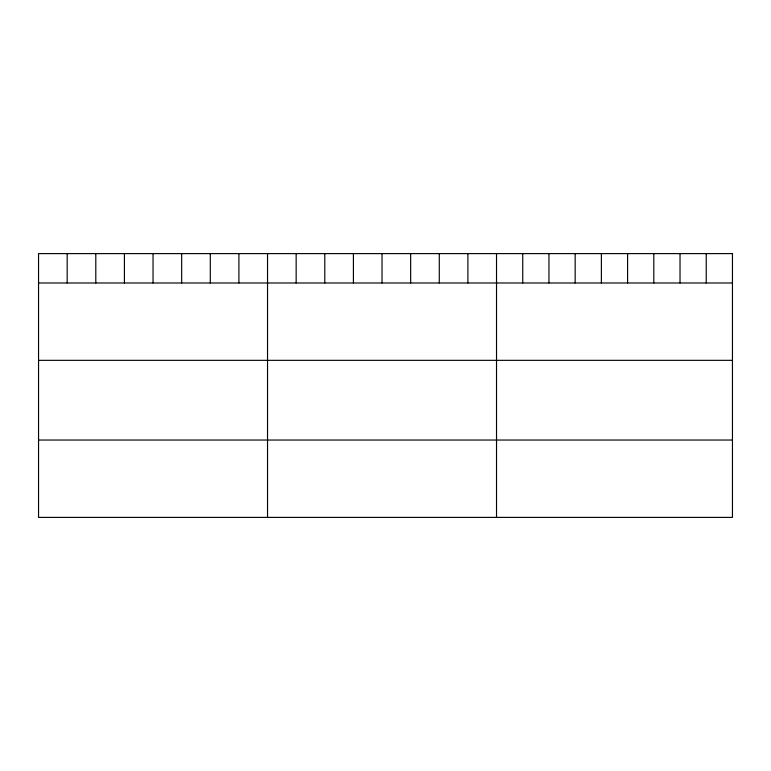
<?xml version="1.0" encoding="UTF-8"?>
<svg xmlns="http://www.w3.org/2000/svg" width="771" height="771" viewBox="0 0 771 771"><rect width="100%" height="100%" fill="white"/><g stroke="black" fill="none" stroke-linecap="round" stroke-linejoin="round"><path stroke-width="1.16" d="M38.55 282.986L732.45 282.986M38.55 360.336L732.45 360.336M38.55 440.039L732.45 440.039M706.236 253.611L706.236 282.986M680.022 253.611L680.022 282.986M653.808 253.611L653.808 282.986M627.594 253.611L627.594 282.986M601.38 253.611L601.38 282.986M575.166 253.611L575.166 282.986M548.952 253.611L548.952 282.986M522.738 253.611L522.738 282.986M496.524 253.611L496.524 517.389M467.901 253.611L467.901 282.986M439.277 253.611L439.277 282.986M410.654 253.611L410.654 282.986M382.03 253.611L382.03 282.986M353.407 253.611L353.407 282.986M324.784 253.611L324.784 282.986M296.16 253.611L296.16 282.986M267.537 253.611L267.537 517.389M238.914 253.611L238.914 282.986M210.29 253.611L210.29 282.986M181.667 253.611L181.667 282.986M153.044 253.611L153.044 282.986M124.42 253.611L124.42 282.986M95.797 253.611L95.797 282.986M67.173 253.611L67.173 282.986M732.45 253.611L38.55 253.611L38.55 517.389L732.45 517.389L732.45 253.611"/></g></svg>
